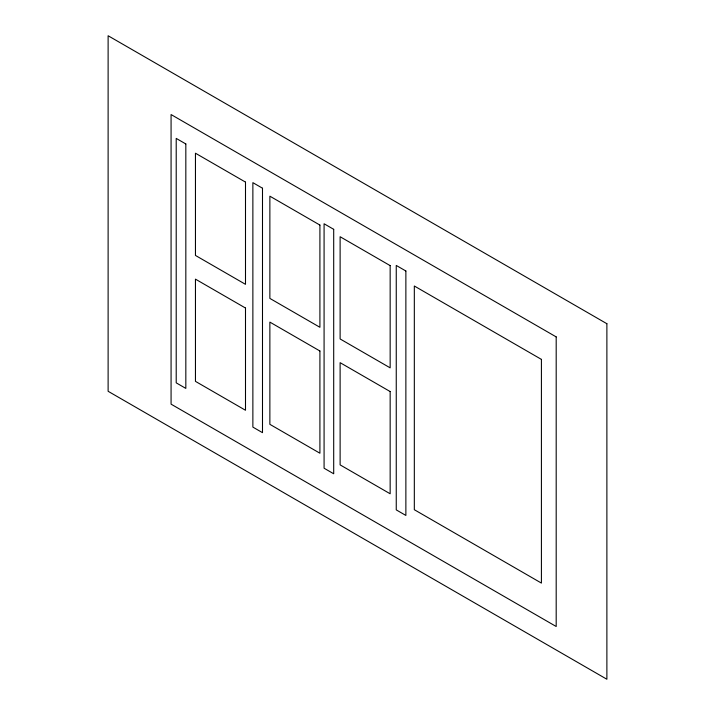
<?xml version="1.0" encoding="UTF-8"?>
<svg xmlns="http://www.w3.org/2000/svg" width="715" height="715" viewBox="0 0 715 715"><rect width="100%" height="100%" fill="white"/><g stroke="black" fill="none" stroke-linecap="round" stroke-linejoin="round"><path stroke-width="1.07" d="M606.883 323.716L108.117 35.75L108.117 391.284L606.883 679.25L606.883 323.716M556.19 336.899L171.073 114.552L171.073 404.154L556.19 626.501L556.19 336.899M185.828 143.956L176.212 138.397L176.212 382.847L185.828 388.406L185.828 143.956M262.494 188.215L252.869 182.656L252.869 427.105L262.494 432.664L262.494 188.215M333.699 229.327L324.083 223.768L324.083 468.218L333.699 473.777L333.699 229.327M405.87 270.994L396.253 265.435L396.253 509.884L405.87 515.444L405.87 270.994M245.495 182.102L195.454 153.216L195.454 255.434L245.495 284.329L245.495 182.102M319.909 225.064L269.868 196.178L269.868 298.405L319.909 327.291L319.909 225.064M390.158 265.623L340.117 236.728L340.117 338.955L390.158 367.85L390.158 265.623M541.416 359.386L414.325 286.009L414.325 509.715L541.416 583.091L541.416 359.386M245.495 308.031L195.454 279.145L195.454 381.363L245.495 410.258L245.495 308.031M319.909 350.994L269.868 322.108L269.868 424.335L319.909 453.221L319.909 350.994M390.158 391.552L340.117 362.666L340.117 464.884L390.158 493.779L390.158 391.552"/></g></svg>
